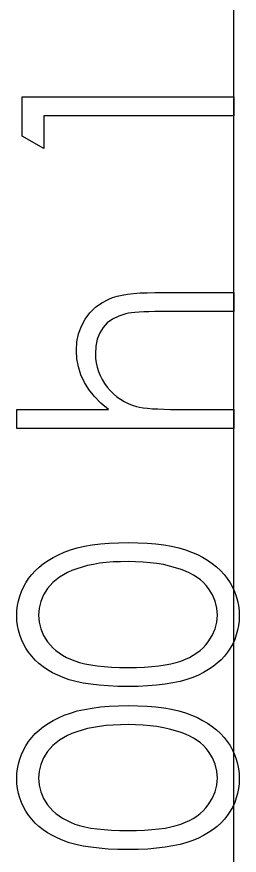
# Model space of a CAD drawing. Header units: millimetres. Extents: x -496 to 15, y 154 to 434.
# Drawn here: x -390.24 to -387.08, y 211.09 to 222.96 of the extents above; entities that cross this region are included whole.
import ezdxf

# ---------------------------------------------------------------- set-up
doc = ezdxf.new("R2010")
doc.units = ezdxf.units.MM

msp = doc.modelspace()

# ---------------------------------------------------------------- linework, layer by layer
at = {"color": 7, "linetype": 'Continuous'}
msp.add_line((-387.161, 164.056), (-387.161, 293.248), dxfattribs=at)
at = {"color": 7, "linetype": 'Continuous', "flags": 128}
for points in [[(-390.161, 221.27), (-390.161, 221.825), (-390.161, 221.825), (-387.161, 221.825), (-387.161, 221.825), (-387.161, 221.556), (-387.161, 221.556), (-389.853, 221.556), (-389.853, 221.556), (-389.853, 221.094), (-389.853, 221.094), (-390.161, 221.27)], [(-390.238, 217.133), (-390.238, 217.402), (-390.238, 217.402), (-388.939, 217.402), (-388.939, 217.402), (-389.046, 217.491), (-389.138, 217.585), (-389.216, 217.682), (-389.279, 217.784), (-389.329, 217.89), (-389.364, 218.002), (-389.385, 218.116), (-389.392, 218.236), (-389.392, 218.236), (-389.384, 218.357), (-389.361, 218.472), (-389.322, 218.579), (-389.268, 218.678), (-389.201, 218.768), (-389.123, 218.847), (-389.034, 218.911), (-388.935, 218.964), (-388.879, 218.985), (-388.816, 219.004), (-388.745, 219.02), (-388.667, 219.033), (-388.581, 219.042), (-388.489, 219.05), (-388.388, 219.054), (-388.281, 219.056), (-388.281, 219.056), (-387.161, 219.056), (-387.161, 219.056), (-387.161, 218.786), (-387.161, 218.786), (-388.192, 218.786), (-388.192, 218.786), (-388.282, 218.786), (-388.364, 218.785), (-388.438, 218.782), (-388.504, 218.779), (-388.563, 218.774), (-388.613, 218.769), (-388.656, 218.762), (-388.691, 218.755), (-388.691, 218.755), (-388.792, 218.723), (-388.879, 218.679), (-388.954, 218.625), (-389.014, 218.56), (-389.062, 218.484), (-389.096, 218.396), (-389.116, 218.298), (-389.123, 218.189), (-389.123, 218.189), (-389.12, 218.124), (-389.112, 218.061), (-389.099, 217.999), (-389.081, 217.939), (-389.057, 217.881), (-389.029, 217.825), (-388.995, 217.77), (-388.956, 217.717), (-388.912, 217.667), (-388.867, 217.622), (-388.819, 217.582), (-388.769, 217.545), (-388.716, 217.513), (-388.66, 217.485), (-388.602, 217.462), (-388.542, 217.443), (-388.542, 217.443), (-388.498, 217.434), (-388.446, 217.425), (-388.385, 217.418), (-388.316, 217.412), (-388.238, 217.408), (-388.151, 217.404), (-388.057, 217.402), (-387.954, 217.402), (-387.954, 217.402), (-387.161, 217.402), (-387.161, 217.402), (-387.161, 217.133), (-387.161, 217.133), (-390.238, 217.133)], [(-388.66, 213.479), (-388.804, 213.481), (-388.94, 213.487), (-389.068, 213.497), (-389.187, 213.511), (-389.297, 213.528), (-389.4, 213.55), (-389.493, 213.576), (-389.579, 213.606), (-389.657, 213.639), (-389.731, 213.675), (-389.8, 213.716), (-389.864, 213.759), (-389.923, 213.805), (-389.977, 213.854), (-390.026, 213.907), (-390.071, 213.964), (-390.11, 214.023), (-390.144, 214.083), (-390.172, 214.145), (-390.196, 214.21), (-390.215, 214.275), (-390.228, 214.342), (-390.236, 214.411), (-390.238, 214.482), (-390.238, 214.482), (-390.236, 214.553), (-390.227, 214.624), (-390.215, 214.692), (-390.196, 214.758), (-390.172, 214.823), (-390.143, 214.886), (-390.109, 214.948), (-390.07, 215.008), (-390.025, 215.065), (-389.975, 215.119), (-389.92, 215.17), (-389.859, 215.219), (-389.794, 215.264), (-389.722, 215.306), (-389.647, 215.344), (-389.565, 215.38), (-389.477, 215.412), (-389.382, 215.44), (-389.279, 215.464), (-389.17, 215.483), (-389.053, 215.498), (-388.929, 215.509), (-388.798, 215.515), (-388.66, 215.517), (-388.66, 215.517), (-388.522, 215.515), (-388.391, 215.509), (-388.268, 215.498), (-388.152, 215.484), (-388.043, 215.464), (-387.941, 215.441), (-387.847, 215.414), (-387.76, 215.382), (-387.678, 215.347), (-387.603, 215.308), (-387.532, 215.267), (-387.466, 215.222), (-387.406, 215.173), (-387.35, 215.122), (-387.3, 215.067), (-387.255, 215.009), (-387.215, 214.949), (-387.18, 214.887), (-387.151, 214.824), (-387.127, 214.759), (-387.108, 214.692), (-387.095, 214.624), (-387.087, 214.553), (-387.084, 214.482), (-387.084, 214.482), (-387.087, 214.411), (-387.094, 214.342), (-387.108, 214.275), (-387.126, 214.21), (-387.148, 214.146), (-387.177, 214.085), (-387.211, 214.024), (-387.249, 213.966), (-387.293, 213.91), (-387.342, 213.857), (-387.396, 213.808), (-387.456, 213.762), (-387.52, 213.719), (-387.589, 213.678), (-387.663, 213.641), (-387.743, 213.607), (-387.829, 213.577), (-387.923, 213.551), (-388.025, 213.529), (-388.136, 213.511), (-388.255, 213.497), (-388.382, 213.487), (-388.517, 213.481), (-388.66, 213.479)], [(-388.661, 213.748), (-388.541, 213.749), (-388.428, 213.754), (-388.323, 213.761), (-388.225, 213.771), (-388.135, 213.784), (-388.052, 213.8), (-387.977, 213.818), (-387.91, 213.84), (-387.848, 213.865), (-387.79, 213.892), (-387.736, 213.921), (-387.686, 213.954), (-387.639, 213.989), (-387.597, 214.027), (-387.558, 214.068), (-387.523, 214.111), (-387.466, 214.202), (-387.425, 214.296), (-387.4, 214.392), (-387.392, 214.491), (-387.392, 214.491), (-387.4, 214.59), (-387.424, 214.686), (-387.464, 214.779), (-387.52, 214.868), (-387.555, 214.911), (-387.593, 214.951), (-387.635, 214.988), (-387.681, 215.023), (-387.731, 215.054), (-387.786, 215.084), (-387.844, 215.11), (-387.907, 215.134), (-387.907, 215.134), (-387.987, 215.161), (-388.072, 215.184), (-388.16, 215.204), (-388.252, 215.22), (-388.348, 215.232), (-388.448, 215.241), (-388.553, 215.246), (-388.661, 215.248), (-388.661, 215.248), (-388.769, 215.246), (-388.873, 215.242), (-388.971, 215.234), (-389.064, 215.223), (-389.152, 215.208), (-389.235, 215.192), (-389.313, 215.17), (-389.386, 215.147), (-389.455, 215.121), (-389.518, 215.092), (-389.577, 215.061), (-389.631, 215.027), (-389.68, 214.991), (-389.725, 214.952), (-389.765, 214.911), (-389.8, 214.868), (-389.857, 214.777), (-389.898, 214.684), (-389.922, 214.589), (-389.93, 214.491), (-389.93, 214.491), (-389.922, 214.392), (-389.898, 214.295), (-389.857, 214.202), (-389.8, 214.111), (-389.765, 214.068), (-389.727, 214.027), (-389.685, 213.99), (-389.638, 213.955), (-389.588, 213.922), (-389.534, 213.892), (-389.477, 213.865), (-389.415, 213.841), (-389.347, 213.819), (-389.272, 213.8), (-389.189, 213.784), (-389.099, 213.771), (-389.001, 213.761), (-388.895, 213.754), (-388.782, 213.749), (-388.661, 213.748)], [(-388.66, 211.171), (-388.804, 211.173), (-388.94, 211.179), (-389.068, 211.189), (-389.187, 211.203), (-389.297, 211.22), (-389.4, 211.243), (-389.493, 211.268), (-389.579, 211.298), (-389.657, 211.331), (-389.731, 211.368), (-389.8, 211.408), (-389.864, 211.451), (-389.923, 211.497), (-389.977, 211.547), (-390.026, 211.6), (-390.071, 211.656), (-390.11, 211.715), (-390.144, 211.776), (-390.172, 211.838), (-390.196, 211.902), (-390.215, 211.967), (-390.228, 212.035), (-390.236, 212.103), (-390.238, 212.174), (-390.238, 212.174), (-390.236, 212.246), (-390.227, 212.316), (-390.215, 212.384), (-390.196, 212.451), (-390.172, 212.515), (-390.143, 212.579), (-390.109, 212.64), (-390.07, 212.7), (-390.025, 212.757), (-389.975, 212.812), (-389.92, 212.863), (-389.859, 212.911), (-389.794, 212.956), (-389.722, 212.998), (-389.647, 213.036), (-389.565, 213.073), (-389.477, 213.104), (-389.382, 213.133), (-389.279, 213.156), (-389.17, 213.175), (-389.053, 213.19), (-388.929, 213.201), (-388.798, 213.207), (-388.66, 213.21), (-388.66, 213.21), (-388.522, 213.207), (-388.391, 213.201), (-388.268, 213.19), (-388.152, 213.176), (-388.043, 213.157), (-387.941, 213.133), (-387.847, 213.106), (-387.76, 213.074), (-387.678, 213.039), (-387.603, 213), (-387.532, 212.959), (-387.466, 212.914), (-387.406, 212.866), (-387.35, 212.814), (-387.3, 212.759), (-387.255, 212.702), (-387.215, 212.642), (-387.18, 212.58), (-387.151, 212.516), (-387.127, 212.451), (-387.108, 212.384), (-387.095, 212.316), (-387.087, 212.246), (-387.084, 212.174), (-387.084, 212.174), (-387.087, 212.103), (-387.094, 212.035), (-387.108, 211.967), (-387.126, 211.902), (-387.148, 211.839), (-387.177, 211.777), (-387.211, 211.717), (-387.249, 211.658), (-387.293, 211.603), (-387.342, 211.55), (-387.396, 211.5), (-387.456, 211.454), (-387.52, 211.411), (-387.589, 211.371), (-387.663, 211.333), (-387.743, 211.3), (-387.829, 211.27), (-387.923, 211.243), (-388.025, 211.222), (-388.136, 211.204), (-388.255, 211.189), (-388.382, 211.179), (-388.517, 211.173), (-388.66, 211.171)], [(-388.661, 211.44), (-388.541, 211.442), (-388.428, 211.446), (-388.323, 211.454), (-388.225, 211.463), (-388.135, 211.476), (-388.052, 211.492), (-387.977, 211.511), (-387.91, 211.532), (-387.848, 211.557), (-387.79, 211.584), (-387.736, 211.613), (-387.686, 211.646), (-387.639, 211.681), (-387.597, 211.719), (-387.558, 211.76), (-387.523, 211.803), (-387.466, 211.895), (-387.425, 211.988), (-387.4, 212.085), (-387.392, 212.183), (-387.392, 212.183), (-387.4, 212.282), (-387.424, 212.378), (-387.464, 212.471), (-387.52, 212.561), (-387.555, 212.603), (-387.593, 212.643), (-387.635, 212.68), (-387.681, 212.715), (-387.731, 212.747), (-387.786, 212.776), (-387.844, 212.803), (-387.907, 212.827), (-387.907, 212.827), (-387.987, 212.853), (-388.072, 212.877), (-388.16, 212.896), (-388.252, 212.912), (-388.348, 212.924), (-388.448, 212.933), (-388.553, 212.939), (-388.661, 212.94), (-388.661, 212.94), (-388.769, 212.939), (-388.873, 212.934), (-388.971, 212.926), (-389.064, 212.915), (-389.152, 212.901), (-389.235, 212.884), (-389.313, 212.863), (-389.386, 212.839), (-389.455, 212.813), (-389.518, 212.784), (-389.577, 212.753), (-389.631, 212.719), (-389.68, 212.683), (-389.725, 212.644), (-389.765, 212.603), (-389.8, 212.56), (-389.857, 212.469), (-389.898, 212.377), (-389.922, 212.281), (-389.93, 212.183), (-389.93, 212.183), (-389.922, 212.084), (-389.898, 211.987), (-389.857, 211.894), (-389.8, 211.803), (-389.765, 211.76), (-389.727, 211.72), (-389.685, 211.682), (-389.638, 211.647), (-389.588, 211.615), (-389.534, 211.585), (-389.477, 211.558), (-389.415, 211.533), (-389.347, 211.511), (-389.272, 211.493), (-389.189, 211.476), (-389.099, 211.464), (-389.001, 211.454), (-388.895, 211.446), (-388.782, 211.442), (-388.661, 211.44)]]:
    msp.add_lwpolyline(points, dxfattribs=at)

doc.saveas('drawing.dxf')
